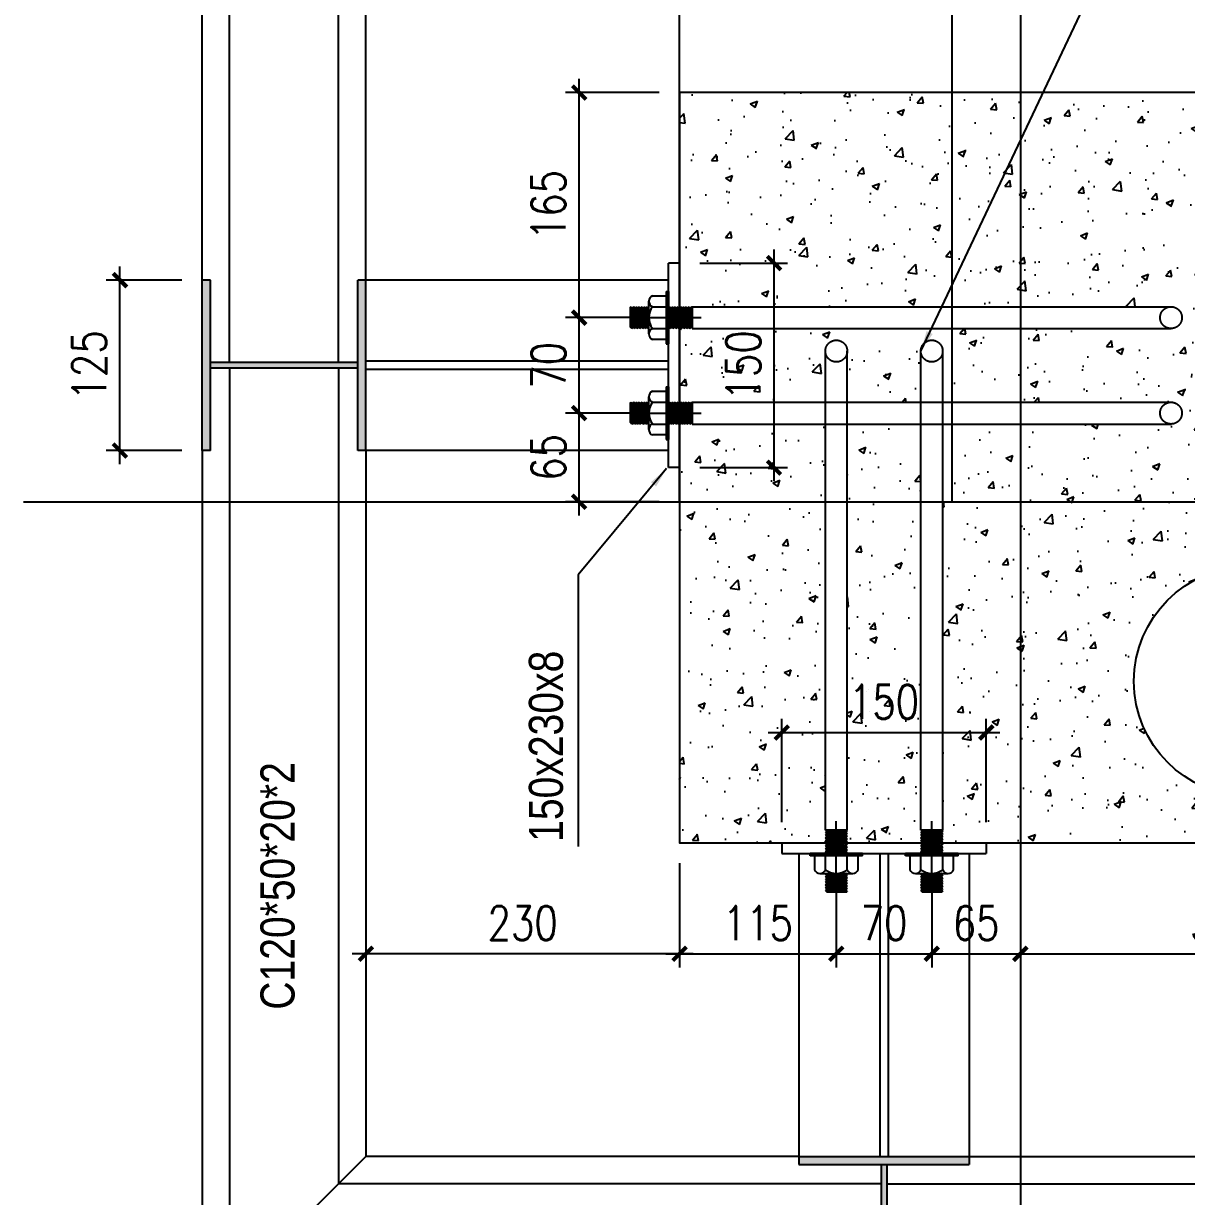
# Model space of a CAD drawing. Header units: inches. Extents: x 651127 to 1529722, y 768575 to 1021311.
# Drawn here: x 1219527 to 1228056, y 792855 to 801456 of the extents above; entities that cross this region are included whole.
import ezdxf

# ---------------------------------------------------------------- set-up
doc = ezdxf.new("R2010")
doc.units = ezdxf.units.IN
doc.header["$LTSCALE"] = 1000
doc.header["$MEASUREMENT"] = 0
doc.linetypes.add('CENTER2', pattern=[1.125, 0.75, -0.125, 0.125, -0.125])
doc.linetypes.add('DASHED2', pattern=[0.375, 0.25, -0.125])
doc.layers.get('DEFPOINTS').update_dxf_attribs({"color": 8, "lineweight": 9})
for name, color, linetype in [('DWGshare.com_15', 1, 'Continuous'), ('DWGshare.com_16', 2, 'Continuous'), ('DWGshare.com_19', 136, 'Continuous'), ('DWGshare.com_25', 154, 'Continuous'), ('DWGshare.com_3', 7, 'Continuous'), ('DWGshare.com_32', 253, 'Continuous'), ('DWGshare.com_34', 1, 'Continuous'), ('DWGshare.com_36', 2, 'Continuous'), ('DWGshare.com_4', 8, 'CENTER2'), ('DWGshare.com_9', 8, 'Continuous')]:
    doc.layers.add(name, color=color, linetype=linetype)
doc.styles.add('DWGshare.com_14', font='romans.shx', dxfattribs={"width": 0.8})
doc.styles.add('DWGshare.com_4', font='romans.shx', dxfattribs={"width": 0.8})
doc.styles.add('DWGshare.com_5', font='VHELVCN.TTF')
doc.dimstyles.new('DWGshare.com_12', dxfattribs={"dimscale": 100, "dimtxt": 2, "dimasz": 1.5, "dimexe": 1.5, "dimexo": 1.5, "dimgap": 1, "dimtad": 1, "dimdec": 0, "dimlfac": 0.2, "dimzin": 0, "dimdsep": 46, "dimtxsty": 'DWGshare.com_14', "dimblk": 'DWGshare.com_1', "dimcen": 3, "dimdle": 1.5, "dimclrd": 256, "dimclre": 256, "dimclrt": 7, "dimadec": 0, "dimazin": 0, "dimtfac": 1, "dimtdec": 0, "dimtix": 1, "dimtmove": 2, "dimatfit": 3, "dimfxl": 1, "dimtolj": 1, "dimtzin": 0, "dimarcsym": 0})
doc.dimstyles.new('DWGshare.com_7', dxfattribs={"dimscale": 100, "dimtxt": 2.5, "dimasz": 1, "dimexe": 1, "dimexo": 1.5, "dimgap": 1, "dimtad": 1, "dimdec": 0, "dimlfac": 0.1, "dimzin": 0, "dimdsep": 46, "dimtxsty": 'DWGshare.com_4', "dimblk": 'DWGshare.com_1', "dimcen": 1.5, "dimdle": 1, "dimclrd": 256, "dimclre": 256, "dimclrt": 7, "dimadec": 0, "dimazin": 0, "dimtfac": 1, "dimtdec": 0, "dimtix": 1, "dimtmove": 2, "dimatfit": 3, "dimfxl": 1, "dimtolj": 1, "dimtzin": 0, "dimarcsym": 0})

# ---------------------------------------------------------------- blocks, each defined once
blk = doc.blocks.new('DWGshare.com_1')
at = {"color": 0, "linetype": 'ByBlock', "const_width": 0.3}
blk.add_lwpolyline([(-0.5, -0.5), (0.5, 0.5)], dxfattribs=at)
blk = doc.blocks.new('*D975')
at = {"layer": 'DEFPOINTS', "color": 0, "ltscale": 100, "transparency": 16777216}
for p in [(1224337.7, 795449), (1225487.7, 795352.4), (1225487.7, 794635)]:
    blk.add_point(p, dxfattribs=at)
at = {"layer": 'DWGshare.com_19', "lineweight": -2, "ltscale": 100, "transparency": 16777216}
for p, q in [((1224337.7, 795299), (1224337.7, 794535)), ((1225487.7, 795202.4), (1225487.7, 794535)), ((1224237.7, 794635), (1225587.7, 794635))]:
    blk.add_line(p, q, dxfattribs=at)
at = {"layer": 'DWGshare.com_19', "lineweight": -2, "ltscale": 100, "transparency": 16777216, "xscale": 100, "yscale": 100, "zscale": 100, "rotation": 180}
blk.add_blockref('DWGshare.com_1', (1224337.7, 794635), dxfattribs=at)
at = {"layer": 'DWGshare.com_19', "lineweight": -2, "ltscale": 100, "transparency": 16777216, "xscale": 100, "yscale": 100, "zscale": 100}
blk.add_blockref('DWGshare.com_1', (1225487.7, 794635), dxfattribs=at)
at = {"layer": 'DWGshare.com_19', "color": 7, "ltscale": 100, "transparency": 16777216, "insert": (1224912.7, 794860), "char_height": 250, "attachment_point": 5, "style": 'DWGshare.com_4'}
blk.add_mtext('\\A1;115', dxfattribs=at)
blk = doc.blocks.new('*D976')
at = {"layer": 'DEFPOINTS', "color": 0, "ltscale": 100, "transparency": 16777216}
for p in [(1225487.7, 795352.4), (1226187.7, 795352.4), (1226187.7, 794635)]:
    blk.add_point(p, dxfattribs=at)
at = {"layer": 'DWGshare.com_19', "lineweight": -2, "ltscale": 100, "transparency": 16777216}
for p, q in [((1225487.7, 795202.4), (1225487.7, 794535)), ((1226187.7, 795202.4), (1226187.7, 794535)), ((1225387.7, 794635), (1226287.7, 794635))]:
    blk.add_line(p, q, dxfattribs=at)
at = {"layer": 'DWGshare.com_19', "lineweight": -2, "ltscale": 100, "transparency": 16777216, "xscale": 100, "yscale": 100, "zscale": 100, "rotation": 180}
blk.add_blockref('DWGshare.com_1', (1225487.7, 794635), dxfattribs=at)
at = {"layer": 'DWGshare.com_19', "lineweight": -2, "ltscale": 100, "transparency": 16777216, "xscale": 100, "yscale": 100, "zscale": 100}
blk.add_blockref('DWGshare.com_1', (1226187.7, 794635), dxfattribs=at)
at = {"layer": 'DWGshare.com_19', "color": 7, "ltscale": 100, "transparency": 16777216, "insert": (1225837.7, 794860), "char_height": 250, "attachment_point": 5, "style": 'DWGshare.com_4'}
blk.add_mtext('\\A1;70', dxfattribs=at)
blk = doc.blocks.new('*D977')
at = {"layer": 'DEFPOINTS', "color": 0, "ltscale": 100, "transparency": 16777216}
for p in [(1226837.7, 795449), (1226187.7, 795352.4), (1226837.7, 794635)]:
    blk.add_point(p, dxfattribs=at)
at = {"layer": 'DWGshare.com_19', "lineweight": -2, "ltscale": 100, "transparency": 16777216}
for p, q in [((1226837.7, 795299), (1226837.7, 794535)), ((1226187.7, 795202.4), (1226187.7, 794535)), ((1226087.7, 794635), (1226937.7, 794635))]:
    blk.add_line(p, q, dxfattribs=at)
at = {"layer": 'DWGshare.com_19', "lineweight": -2, "ltscale": 100, "transparency": 16777216, "xscale": 100, "yscale": 100, "zscale": 100, "rotation": 180}
blk.add_blockref('DWGshare.com_1', (1226187.7, 794635), dxfattribs=at)
at = {"layer": 'DWGshare.com_19', "lineweight": -2, "ltscale": 100, "transparency": 16777216, "xscale": 100, "yscale": 100, "zscale": 100}
blk.add_blockref('DWGshare.com_1', (1226837.7, 794635), dxfattribs=at)
at = {"layer": 'DWGshare.com_19', "color": 7, "ltscale": 100, "transparency": 16777216, "insert": (1226512.7, 794860), "char_height": 250, "attachment_point": 5, "style": 'DWGshare.com_4'}
blk.add_mtext('\\A1;65', dxfattribs=at)
blk = doc.blocks.new('*D978')
at = {"layer": 'DEFPOINTS', "color": 0, "ltscale": 100, "transparency": 16777216}
for p in [(1226837.7, 795449), (1229837.7, 795449), (1229837.7, 794635)]:
    blk.add_point(p, dxfattribs=at)
at = {"layer": 'DWGshare.com_19', "lineweight": -2, "ltscale": 100, "transparency": 16777216}
for p, q in [((1226837.7, 795299), (1226837.7, 794535)), ((1229837.7, 795299), (1229837.7, 794535)), ((1226737.7, 794635), (1229937.7, 794635))]:
    blk.add_line(p, q, dxfattribs=at)
at = {"layer": 'DWGshare.com_19', "lineweight": -2, "ltscale": 100, "transparency": 16777216, "xscale": 100, "yscale": 100, "zscale": 100, "rotation": 180}
blk.add_blockref('DWGshare.com_1', (1226837.7, 794635), dxfattribs=at)
at = {"layer": 'DWGshare.com_19', "lineweight": -2, "ltscale": 100, "transparency": 16777216, "xscale": 100, "yscale": 100, "zscale": 100}
blk.add_blockref('DWGshare.com_1', (1229837.7, 794635), dxfattribs=at)
at = {"layer": 'DWGshare.com_19', "color": 7, "ltscale": 100, "transparency": 16777216, "insert": (1228337.7, 794860), "char_height": 250, "attachment_point": 5, "style": 'DWGshare.com_4'}
blk.add_mtext('\\A1;300', dxfattribs=at)
blk = doc.blocks.new('*D980')
at = {"layer": 'DEFPOINTS', "color": 0, "ltscale": 100, "transparency": 16777216}
for p in [(1222037.7, 795736.5), (1224337.7, 795449), (1222037.7, 794635)]:
    blk.add_point(p, dxfattribs=at)
at = {"layer": 'DWGshare.com_19', "lineweight": -2, "ltscale": 100, "transparency": 16777216}
for p, q in [((1222037.7, 795586.5), (1222037.7, 794535)), ((1224337.7, 795299), (1224337.7, 794535)), ((1224437.7, 794635), (1221937.7, 794635))]:
    blk.add_line(p, q, dxfattribs=at)
at = {"layer": 'DWGshare.com_19', "lineweight": -2, "ltscale": 100, "transparency": 16777216, "xscale": 100, "yscale": 100, "zscale": 100, "rotation": 180}
blk.add_blockref('DWGshare.com_1', (1222037.7, 794635), dxfattribs=at)
at = {"layer": 'DWGshare.com_19', "lineweight": -2, "ltscale": 100, "transparency": 16777216, "xscale": 100, "yscale": 100, "zscale": 100}
blk.add_blockref('DWGshare.com_1', (1224337.7, 794635), dxfattribs=at)
at = {"layer": 'DWGshare.com_19', "color": 7, "ltscale": 100, "transparency": 16777216, "insert": (1223187.7, 794860), "char_height": 250, "attachment_point": 5, "style": 'DWGshare.com_4'}
blk.add_mtext('\\A1;230', dxfattribs=at)
blk = doc.blocks.new('*D981')
at = {"layer": 'DEFPOINTS', "color": 0, "ltscale": 100, "transparency": 16777216}
for p in [(1223601.9, 798599), (1224241, 798599), (1224337.7, 797949)]:
    blk.add_point(p, dxfattribs=at)
at = {"layer": 'DWGshare.com_19', "lineweight": -2, "ltscale": 100, "transparency": 16777216}
for p, q in [((1223601.9, 797849), (1223601.9, 798699)), ((1224091, 798599), (1223501.9, 798599)), ((1224187.7, 797949), (1223501.9, 797949))]:
    blk.add_line(p, q, dxfattribs=at)
at = {"layer": 'DWGshare.com_19', "lineweight": -2, "ltscale": 100, "transparency": 16777216, "xscale": 100, "yscale": 100, "zscale": 100}
for p, rotation in [((1223601.9, 798599), 90), ((1223601.9, 797949), 270)]:
    blk.add_blockref('DWGshare.com_1', p, dxfattribs=dict(at, rotation=rotation))
at = {"layer": 'DWGshare.com_19', "color": 7, "ltscale": 100, "transparency": 16777216, "insert": (1223376.9, 798274), "char_height": 250, "attachment_point": 5, "rotation": 90, "style": 'DWGshare.com_4'}
blk.add_mtext('\\A1;65', dxfattribs=at)
blk = doc.blocks.new('*D982')
at = {"layer": 'DEFPOINTS', "color": 0, "ltscale": 100, "transparency": 16777216}
for p in [(1223601.9, 799299), (1224241, 799299), (1224241, 798599)]:
    blk.add_point(p, dxfattribs=at)
at = {"layer": 'DWGshare.com_19', "lineweight": -2, "ltscale": 100, "transparency": 16777216}
for p, q in [((1223601.9, 798499), (1223601.9, 799399)), ((1224091, 799299), (1223501.9, 799299)), ((1224091, 798599), (1223501.9, 798599))]:
    blk.add_line(p, q, dxfattribs=at)
at = {"layer": 'DWGshare.com_19', "lineweight": -2, "ltscale": 100, "transparency": 16777216, "xscale": 100, "yscale": 100, "zscale": 100}
for p, rotation in [((1223601.9, 799299), 90), ((1223601.9, 798599), 270)]:
    blk.add_blockref('DWGshare.com_1', p, dxfattribs=dict(at, rotation=rotation))
at = {"layer": 'DWGshare.com_19', "color": 7, "ltscale": 100, "transparency": 16777216, "insert": (1223376.9, 798949), "char_height": 250, "attachment_point": 5, "rotation": 90, "style": 'DWGshare.com_4'}
blk.add_mtext('\\A1;70', dxfattribs=at)
blk = doc.blocks.new('*D983')
at = {"layer": 'DEFPOINTS', "color": 0, "ltscale": 100, "transparency": 16777216}
for p in [(1223601.9, 800949), (1224337.7, 800949), (1224241, 799299)]:
    blk.add_point(p, dxfattribs=at)
at = {"layer": 'DWGshare.com_19', "lineweight": -2, "ltscale": 100, "transparency": 16777216}
for p, q in [((1223601.9, 799199), (1223601.9, 801049)), ((1224187.7, 800949), (1223501.9, 800949)), ((1224091, 799299), (1223501.9, 799299))]:
    blk.add_line(p, q, dxfattribs=at)
at = {"layer": 'DWGshare.com_19', "lineweight": -2, "ltscale": 100, "transparency": 16777216, "xscale": 100, "yscale": 100, "zscale": 100}
for p, rotation in [((1223601.9, 800949), 90), ((1223601.9, 799299), 270)]:
    blk.add_blockref('DWGshare.com_1', p, dxfattribs=dict(at, rotation=rotation))
at = {"layer": 'DWGshare.com_19', "color": 7, "ltscale": 100, "transparency": 16777216, "insert": (1223376.9, 800124), "char_height": 250, "attachment_point": 5, "rotation": 90, "style": 'DWGshare.com_4'}
blk.add_mtext('\\A1;165', dxfattribs=at)
blk = doc.blocks.new('*D984')
at = {"layer": 'DEFPOINTS', "color": 0, "ltscale": 100, "transparency": 16777216}
for p in [(1220234.3, 799574), (1220837.7, 799574), (1220837.7, 798324)]:
    blk.add_point(p, dxfattribs=at)
at = {"layer": 'DWGshare.com_19', "lineweight": -2, "ltscale": 100, "transparency": 16777216}
for p, q in [((1220234.3, 798224), (1220234.3, 799674)), ((1220687.7, 799574), (1220134.3, 799574)), ((1220687.7, 798324), (1220134.3, 798324))]:
    blk.add_line(p, q, dxfattribs=at)
at = {"layer": 'DWGshare.com_19', "lineweight": -2, "ltscale": 100, "transparency": 16777216, "xscale": 100, "yscale": 100, "zscale": 100}
for p, rotation in [((1220234.3, 799574), 90), ((1220234.3, 798324), 270)]:
    blk.add_blockref('DWGshare.com_1', p, dxfattribs=dict(at, rotation=rotation))
at = {"layer": 'DWGshare.com_19', "color": 7, "ltscale": 100, "transparency": 16777216, "insert": (1220009.3, 798949), "char_height": 250, "attachment_point": 5, "rotation": 90, "style": 'DWGshare.com_4'}
blk.add_mtext('\\A1;125', dxfattribs=at)
blk = doc.blocks.new('*D986')
at = {"layer": 'DEFPOINTS', "color": 0, "ltscale": 100, "transparency": 16777216}
for p in [(1224337.7, 799699), (1225030.9, 799699), (1224337.7, 798199)]:
    blk.add_point(p, dxfattribs=at)
at = {"layer": 'DWGshare.com_19', "lineweight": -2, "ltscale": 100, "transparency": 16777216}
for p, q in [((1225030.9, 798099), (1225030.9, 799799)), ((1224487.7, 799699), (1225130.9, 799699)), ((1224487.7, 798199), (1225130.9, 798199))]:
    blk.add_line(p, q, dxfattribs=at)
at = {"layer": 'DWGshare.com_19', "lineweight": -2, "ltscale": 100, "transparency": 16777216, "xscale": 100, "yscale": 100, "zscale": 100}
for p, rotation in [((1225030.9, 799699), 90), ((1225030.9, 798199), 270)]:
    blk.add_blockref('DWGshare.com_1', p, dxfattribs=dict(at, rotation=rotation))
at = {"layer": 'DWGshare.com_19', "color": 7, "ltscale": 100, "transparency": 16777216, "insert": (1224805.9, 798949), "char_height": 250, "attachment_point": 5, "rotation": 90, "style": 'DWGshare.com_4'}
blk.add_mtext('\\A1;150', dxfattribs=at)
blk = doc.blocks.new('*D987')
at = {"layer": 'DEFPOINTS', "color": 0, "ltscale": 100, "transparency": 16777216}
for p in [(1226587.7, 796257), (1225087.7, 795449), (1226587.7, 795449)]:
    blk.add_point(p, dxfattribs=at)
at = {"layer": 'DWGshare.com_19', "lineweight": -2, "ltscale": 100, "transparency": 16777216}
for p, q in [((1225087.7, 795599), (1225087.7, 796357)), ((1226587.7, 795599), (1226587.7, 796357)), ((1224987.7, 796257), (1226687.7, 796257))]:
    blk.add_line(p, q, dxfattribs=at)
at = {"layer": 'DWGshare.com_19', "lineweight": -2, "ltscale": 100, "transparency": 16777216, "xscale": 100, "yscale": 100, "zscale": 100, "rotation": 180}
blk.add_blockref('DWGshare.com_1', (1225087.7, 796257), dxfattribs=at)
at = {"layer": 'DWGshare.com_19', "lineweight": -2, "ltscale": 100, "transparency": 16777216, "xscale": 100, "yscale": 100, "zscale": 100}
blk.add_blockref('DWGshare.com_1', (1226587.7, 796257), dxfattribs=at)
at = {"layer": 'DWGshare.com_19', "color": 7, "ltscale": 100, "transparency": 16777216, "insert": (1225837.7, 796482), "char_height": 250, "attachment_point": 5, "style": 'DWGshare.com_4'}
blk.add_mtext('\\A1;150', dxfattribs=at)

msp = doc.modelspace()

# ---------------------------------------------------------------- hatches: boundary and pattern name
at = {"layer": 'DWGshare.com_25'}
h = msp.add_hatch(dxfattribs=at)
h.set_pattern_fill('AR-CONC', color=256, scale=75, style=0)
h.set_pattern_definition([(50, (908235.76, 1112307.2), (537.94514, -47.0641), [56.25, -618.75]), (355, (908235.76, 1112307.2), (-104.0635, 564.1441), [45, -495]), (100.4514, (908280.6, 1112303.26), (433.88204, 517.07966), [47.80514, -525.8566]), (46.1842, (908235.76, 1112457.2), (800.4308, -124.1393), [84.375, -928.125]), (96.6356, (908302.5, 1112446.8), (700.997, 730.5884), [71.7077, -788.7847]), (351.1842, (908235.8, 1112457.2), (700.9965, 730.589), [67.5, -742.5]), (21, (908310.76, 1112419.7), (447.6803, -301.96417), [56.25, -618.75]), (326, (908310.76, 1112419.7), (182.4865, 543.8625), [45, -495]), (71.4514, (908348.07, 1112394.5), (630.167, 241.8979), [47.80514, -525.8566]), (37.5, (908235.76, 1112307.18), (9.11989, 249.67039), [0, -489, 0, -502.5, 0, -496.875]), (7.5, (908235.76, 1112307.18), (197.30215, 295.80878), [0, -286.5, 0, -477.75, 0, -189.375]), (327.5, (908068.51, 1112307.18), (400.36683, -16.91615), [0, -187.5, 0, -585, 0, -776.25]), (317.5, (907993.5, 1112307.2), (437.38963, 75.07874), [0, -243.75, 0, -388.5, 0, -551.25])])
h.paths.add_polyline_path([(1229837.7, 800949), (1226837.7, 800949), (1226837.7, 799379), (1227942.4, 799379, -0.414214), (1228022.4, 799299, -0.414214), (1227942.4, 799219), (1226837.7, 799219), (1226837.7, 798679), (1227942.4, 798679, -0.414214), (1228022.4, 798599, -0.414214), (1227942.4, 798519), (1226837.7, 798519), (1226837.7, 797949), (1229837.7, 797949)])
h.paths.add_polyline_path([(1226337.7, 800949), (1224337.7, 800949), (1224337.7, 799387.4), (1224356.1, 799369), (1224376.1, 799389), (1224396.1, 799369), (1224416.1, 799389), (1224426.1, 799379), (1226337.7, 799379)])
h.paths.add_polyline_path([(1226837.7, 800949), (1226337.7, 800949), (1226337.7, 799379), (1226837.7, 799379)])
h.paths.add_polyline_path([(1226107.7, 799053.8, -1), (1226267.7, 799053.8), (1226267.7, 798679), (1226337.7, 798679), (1226337.7, 799219), (1224418.5, 799219), (1224423.8, 799222), (1224422.5, 799229), (1224402.5, 799209), (1224382.5, 799229), (1224362.5, 799209), (1224342.5, 799229), (1224337.7, 799224.2), (1224337.7, 798687.4), (1224356.1, 798669), (1224376.1, 798689), (1224396.1, 798669), (1224416.1, 798689), (1224426.1, 798679), (1225407.7, 798679), (1225407.7, 799053.8, -1), (1225567.7, 799053.8), (1225567.7, 798679), (1226107.7, 798679)])
h.paths.add_polyline_path([(1226837.7, 799219), (1226337.7, 799219), (1226337.7, 798679), (1226837.7, 798679)])
h.paths.add_polyline_path([(1226107.7, 798519), (1225567.7, 798519), (1225567.7, 797949), (1226107.7, 797949)])
h.paths.add_polyline_path([(1226837.7, 798519), (1226337.7, 798519), (1226337.7, 797949), (1226837.7, 797949)])
h.paths.add_polyline_path([(1225407.7, 798519), (1224418.5, 798519), (1224423.8, 798522), (1224422.5, 798529), (1224402.5, 798509), (1224382.5, 798529), (1224362.5, 798509), (1224342.5, 798529), (1224337.7, 798524.2), (1224337.7, 798199), (1224337.7, 797949), (1225407.7, 797949)])
h.paths.add_polyline_path([(1225407.7, 797949), (1224337.7, 797949), (1224337.7, 795449), (1225412.9, 795449), (1225417.7, 795453.8), (1225397.7, 795473.8), (1225417.7, 795493.8), (1225397.7, 795513.8), (1225417.7, 795533.8), (1225410, 795541.5), (1225407.7, 795541.5)])
h.paths.add_polyline_path([(1226107.7, 797949), (1225567.7, 797949), (1225567.7, 795525.5), (1225557.7, 795527.4), (1225577.7, 795507.4), (1225557.7, 795487.4), (1225567.7, 795477.4), (1225547.7, 795457.4), (1225556.1, 795449), (1226112.9, 795449), (1226117.7, 795453.8), (1226097.7, 795473.8), (1226117.7, 795493.8), (1226097.7, 795513.8), (1226117.7, 795533.8), (1226110, 795541.5), (1226107.7, 795541.5)])
h.paths.add_polyline_path([(1226837.7, 797949), (1226267.7, 797949), (1226267.7, 795525.5), (1226257.7, 795527.4), (1226277.7, 795507.4), (1226257.7, 795487.4), (1226267.7, 795477.4), (1226247.7, 795457.4), (1226256.1, 795449), (1226837.7, 795449)])
h.paths.add_polyline_path([(1229837.7, 797949), (1226837.7, 797949), (1226837.7, 795449), (1229837.7, 795449)])
h.paths.add_polyline_path([(1229350.7, 796632.6, -1), (1227670.7, 796632.6, -1)], flags=16)
h.paths.add_polyline_path([(1224613.1, 798654.2), (1224613.1, 799243.9), (1224993.4, 799243.9), (1224993.4, 798654.2)], flags=9)
h.paths.add_polyline_path([(1225542.9, 796674.8), (1226132.5, 796674.8), (1226132.5, 796294.5), (1225542.9, 796294.5)], flags=9)
at = {"layer": 'DWGshare.com_32', "ltscale": 100}
h = msp.add_hatch(color=256, dxfattribs=at)
h.paths.add_polyline_path([(1220897.7, 799574), (1220837.7, 799574), (1220837.7, 798324), (1220897.7, 798324)])
h.paths.add_polyline_path([(1221977.7, 798929), (1221977.7, 798969), (1220897.7, 798969), (1220897.7, 798929)])
h.paths.add_polyline_path([(1222037.7, 799574), (1221977.7, 799574), (1221977.7, 798324), (1222037.7, 798324)])
h = msp.add_hatch(color=256, dxfattribs=at)
h.paths.add_polyline_path([(1225212.7, 792009), (1225212.7, 791949), (1226462.7, 791949), (1226462.7, 792009)])
h.paths.add_polyline_path([(1225817.7, 793089), (1225817.7, 792009), (1225857.7, 792009), (1225857.7, 793089)])
h.paths.add_polyline_path([(1225212.7, 793149), (1225212.7, 793089), (1226462.7, 793089), (1226462.7, 793149)])

# ---------------------------------------------------------------- linework, layer by layer
at = {"layer": 'DWGshare.com_15', "ltscale": 100}
msp.add_circle((1228510.7, 796632.6), 840, dxfattribs=at)
at = {"layer": 'DWGshare.com_3', "ltscale": 100}
for p, q in [((1224337.7, 797949), (1224337.7, 804926.1)), ((1226337.7, 797949), (1226337.7, 804926.1)), ((1224337.7, 797949), (1226337.7, 797949))]:
    msp.add_line(p, q, dxfattribs=at)
msp.add_lwpolyline([(1224337.7, 800949), (1224337.7, 795449), (1229837.7, 795449), (1229837.7, 800949), (1226337.7, 800949)], dxfattribs=at)
at = {"layer": 'DWGshare.com_32', "ltscale": 100}
for p, q in [((1220837.7, 799574), (1220837.7, 804926.1)), ((1221037.7, 798969), (1221037.7, 804926.1)), ((1221837.7, 798969), (1221837.7, 804926.1)), ((1222037.7, 799574), (1222037.7, 804926.1)), ((1224257.7, 798199), (1224257.7, 799699)), ((1224337.7, 799699), (1224257.7, 799699)), ((1224337.7, 798199), (1224337.7, 799699)), ((1220897.7, 799574), (1220837.7, 799574)), ((1220897.7, 798324), (1220897.7, 799574)), ((1224257.7, 799574), (1222037.7, 799574)), ((1221977.7, 798969), (1220897.7, 798969)), ((1221977.7, 798929), (1220897.7, 798929)), ((1221037.7, 798929), (1221037.7, 792149)), ((1221837.7, 798929), (1221837.7, 792949)), ((1224257.7, 798979), (1222037.7, 798979)), ((1224257.7, 798919), (1222037.7, 798919)), ((1220837.7, 798324), (1220837.7, 791949)), ((1224257.7, 798324), (1222037.7, 798324)), ((1222037.7, 798324), (1222037.7, 793149)), ((1224337.7, 798199), (1224257.7, 798199)), ((1225087.7, 795449), (1225087.7, 795369)), ((1225087.7, 795449), (1226587.7, 795449)), ((1226587.7, 795449), (1226587.7, 795369)), ((1225087.7, 795369), (1226587.7, 795369)), ((1225212.7, 795369), (1225212.7, 793149)), ((1225807.7, 795369), (1225807.7, 793149)), ((1225867.7, 795369), (1225867.7, 793149)), ((1226462.7, 795369), (1226462.7, 793149)), ((1220837.7, 791949), (1222037.7, 793149)), ((1225212.7, 793149), (1222037.7, 793149)), ((1226462.7, 793149), (1230994.2, 793149)), ((1225817.7, 792949), (1221837.7, 792949)), ((1225857.7, 792949), (1230994.2, 792949))]:
    msp.add_line(p, q, dxfattribs=at)
at = {"layer": 'DWGshare.com_34', "ltscale": 100}
for p, q in [((1220837.7, 798324), (1220837.7, 799574)), ((1221977.7, 798324), (1221977.7, 799574)), ((1222037.7, 799574), (1221977.7, 799574)), ((1222037.7, 798324), (1222037.7, 799574)), ((1220897.7, 798324), (1220837.7, 798324)), ((1222037.7, 798324), (1221977.7, 798324)), ((1225212.7, 793149), (1226462.7, 793149)), ((1225212.7, 793149), (1225212.7, 793089)), ((1225212.7, 793089), (1226462.7, 793089)), ((1225817.7, 793089), (1225817.7, 792009)), ((1225857.7, 793089), (1225857.7, 792009)), ((1226462.7, 793149), (1226462.7, 793089))]:
    msp.add_line(p, q, dxfattribs=at)
at = {"layer": 'DWGshare.com_36'}
for p, q in [((1224139.7, 799459), (1224241, 799459)), ((1224241, 799491.6), (1224257.7, 799491.6)), ((1224241, 799491.6), (1224241, 799106.5)), ((1224257.7, 799491.6), (1224257.7, 799106.5)), ((1223981.5, 799379), (1223977.9, 799375.4)), ((1223977.9, 799229), (1223977.9, 799375.4)), ((1223981.5, 799379), (1223991.5, 799369)), ((1224001.5, 799379), (1223991.5, 799369)), ((1224017.9, 799229), (1223991.5, 799369)), ((1224001.5, 799379), (1224011.5, 799369)), ((1224021.5, 799379), (1224011.5, 799369)), ((1224037.9, 799229), (1224011.5, 799369)), ((1224021.5, 799379), (1224031.5, 799369)), ((1224041.5, 799379), (1224031.5, 799369)), ((1224057.9, 799229), (1224031.5, 799369)), ((1224041.5, 799379), (1224051.5, 799369)), ((1224061.5, 799379), (1224051.5, 799369)), ((1224077.9, 799229), (1224051.5, 799369)), ((1224061.5, 799379), (1224071.5, 799369)), ((1224081.5, 799379), (1224071.5, 799369)), ((1224097.9, 799229), (1224071.5, 799369)), ((1224097.9, 799229), (1224071.5, 799369)), ((1224081.5, 799379), (1224091.5, 799369)), ((1224101.5, 799379), (1224091.5, 799369)), ((1224113, 799255.1), (1224091.5, 799369)), ((1224113, 799255.1), (1224091.5, 799369)), ((1224101.5, 799379), (1224111.5, 799369)), ((1224113, 799370.5), (1224111.5, 799369)), ((1224113, 799361.2), (1224111.5, 799369)), ((1224113, 799179), (1224113, 799419)), ((1224139.7, 799379), (1224241, 799379)), ((1224266.1, 799379), (1224257.7, 799370.6)), ((1224282.5, 799229), (1224257.7, 799360.5)), ((1224266.1, 799379), (1224276.1, 799369)), ((1224286.1, 799379), (1224276.1, 799369)), ((1224302.5, 799229), (1224276.1, 799369)), ((1224286.1, 799379), (1224296.1, 799369)), ((1224306.1, 799379), (1224296.1, 799369)), ((1224322.5, 799229), (1224296.1, 799369)), ((1224306.1, 799379), (1224316.1, 799369)), ((1224326.1, 799379), (1224316.1, 799369)), ((1224342.5, 799229), (1224316.1, 799369)), ((1224326.1, 799379), (1224336.1, 799369)), ((1224346.1, 799379), (1224336.1, 799369)), ((1224362.5, 799229), (1224336.1, 799369)), ((1224346.1, 799379), (1224356.1, 799369)), ((1224366.1, 799379), (1224356.1, 799369)), ((1224382.5, 799229), (1224356.1, 799369)), ((1224366.1, 799379), (1224376.1, 799369)), ((1224386.1, 799379), (1224376.1, 799369)), ((1224402.5, 799229), (1224376.1, 799369)), ((1224386.1, 799379), (1224396.1, 799369)), ((1224406.1, 799379), (1224396.1, 799369)), ((1224422.5, 799229), (1224396.1, 799369)), ((1224406.1, 799379), (1224416.1, 799369)), ((1224426.1, 799379), (1224416.1, 799369)), ((1224430.1, 799294.5), (1224416.1, 799369)), ((1224426.1, 799379), (1224430.1, 799375)), ((1224430.1, 799379), (1224430.1, 799219)), ((1223997.9, 799229), (1223977.9, 799335.1)), ((1223987.9, 799219), (1223977.9, 799229)), ((1223987.9, 799219), (1223997.9, 799229)), ((1224007.9, 799219), (1223997.9, 799229)), ((1224007.9, 799219), (1224017.9, 799229)), ((1224027.9, 799219), (1224017.9, 799229)), ((1224027.9, 799219), (1224037.9, 799229)), ((1224047.9, 799219), (1224037.9, 799229)), ((1224047.9, 799219), (1224057.9, 799229)), ((1224067.9, 799219), (1224057.9, 799229)), ((1224067.9, 799219), (1224077.9, 799229)), ((1224087.9, 799219), (1224077.9, 799229)), ((1224087.9, 799219), (1224097.9, 799229)), ((1224107.9, 799219), (1224097.9, 799229)), ((1224107.9, 799219), (1224113, 799224.1)), ((1224139.7, 799219), (1224241, 799219)), ((1224262.5, 799229), (1224257.7, 799254.4)), ((1224257.7, 799224.2), (1224262.5, 799229)), ((1224272.5, 799219), (1224262.5, 799229)), ((1224272.5, 799219), (1224282.5, 799229)), ((1224292.5, 799219), (1224282.5, 799229)), ((1224292.5, 799219), (1224302.5, 799229)), ((1224312.5, 799219), (1224302.5, 799229)), ((1224312.5, 799219), (1224322.5, 799229)), ((1224332.5, 799219), (1224322.5, 799229)), ((1224332.5, 799219), (1224342.5, 799229)), ((1224352.5, 799219), (1224342.5, 799229)), ((1224352.5, 799219), (1224362.5, 799229)), ((1224372.5, 799219), (1224362.5, 799229)), ((1224372.5, 799219), (1224382.5, 799229)), ((1224392.5, 799219), (1224382.5, 799229)), ((1224392.5, 799219), (1224402.5, 799229)), ((1224412.5, 799219), (1224402.5, 799229)), ((1224412.5, 799219), (1224422.5, 799229)), ((1224427.5, 799224), (1224422.5, 799229)), ((1224427.5, 799224), (1224430.1, 799225.5)), ((1224241, 799139), (1224139.7, 799139)), ((1224241, 799106.5), (1224257.7, 799106.5)), ((1224139.7, 798759), (1224241, 798759)), ((1224241, 798791.6), (1224241, 798406.5)), ((1224241, 798791.6), (1224257.7, 798791.6)), ((1224257.7, 798791.6), (1224257.7, 798406.5)), ((1223981.5, 798679), (1223977.9, 798675.4)), ((1223977.9, 798529), (1223977.9, 798675.4)), ((1223981.5, 798679), (1223991.5, 798669)), ((1224001.5, 798679), (1223991.5, 798669)), ((1224017.9, 798529), (1223991.5, 798669)), ((1224001.5, 798679), (1224011.5, 798669)), ((1224021.5, 798679), (1224011.5, 798669)), ((1224037.9, 798529), (1224011.5, 798669)), ((1224021.5, 798679), (1224031.5, 798669)), ((1224041.5, 798679), (1224031.5, 798669)), ((1224057.9, 798529), (1224031.5, 798669)), ((1224041.5, 798679), (1224051.5, 798669)), ((1224061.5, 798679), (1224051.5, 798669)), ((1224077.9, 798529), (1224051.5, 798669)), ((1224061.5, 798679), (1224071.5, 798669)), ((1224081.5, 798679), (1224071.5, 798669)), ((1224097.9, 798529), (1224071.5, 798669)), ((1224097.9, 798529), (1224071.5, 798669)), ((1224081.5, 798679), (1224091.5, 798669)), ((1224101.5, 798679), (1224091.5, 798669)), ((1224113, 798555.1), (1224091.5, 798669)), ((1224113, 798555.1), (1224091.5, 798669)), ((1224101.5, 798679), (1224111.5, 798669)), ((1224113, 798670.5), (1224111.5, 798669)), ((1224113, 798661.2), (1224111.5, 798669)), ((1224113, 798479), (1224113, 798719)), ((1224139.7, 798679), (1224241, 798679)), ((1224266.1, 798679), (1224257.7, 798670.6)), ((1224282.5, 798529), (1224257.7, 798660.5)), ((1224266.1, 798679), (1224276.1, 798669)), ((1224286.1, 798679), (1224276.1, 798669)), ((1224302.5, 798529), (1224276.1, 798669)), ((1224286.1, 798679), (1224296.1, 798669)), ((1224306.1, 798679), (1224296.1, 798669)), ((1224322.5, 798529), (1224296.1, 798669)), ((1224306.1, 798679), (1224316.1, 798669)), ((1224326.1, 798679), (1224316.1, 798669)), ((1224342.5, 798529), (1224316.1, 798669)), ((1224326.1, 798679), (1224336.1, 798669)), ((1224346.1, 798679), (1224336.1, 798669)), ((1224362.5, 798529), (1224336.1, 798669)), ((1224346.1, 798679), (1224356.1, 798669)), ((1224366.1, 798679), (1224356.1, 798669)), ((1224382.5, 798529), (1224356.1, 798669)), ((1224366.1, 798679), (1224376.1, 798669)), ((1224386.1, 798679), (1224376.1, 798669)), ((1224402.5, 798529), (1224376.1, 798669)), ((1224386.1, 798679), (1224396.1, 798669)), ((1224406.1, 798679), (1224396.1, 798669)), ((1224422.5, 798529), (1224396.1, 798669)), ((1224406.1, 798679), (1224416.1, 798669)), ((1224426.1, 798679), (1224416.1, 798669)), ((1224430.1, 798594.5), (1224416.1, 798669)), ((1224426.1, 798679), (1224430.1, 798675)), ((1224430.1, 798679), (1224430.1, 798519)), ((1223997.9, 798529), (1223977.9, 798635.1)), ((1223987.9, 798519), (1223977.9, 798529)), ((1223987.9, 798519), (1223997.9, 798529)), ((1224007.9, 798519), (1223997.9, 798529)), ((1224007.9, 798519), (1224017.9, 798529)), ((1224027.9, 798519), (1224017.9, 798529)), ((1224027.9, 798519), (1224037.9, 798529)), ((1224047.9, 798519), (1224037.9, 798529)), ((1224047.9, 798519), (1224057.9, 798529)), ((1224067.9, 798519), (1224057.9, 798529)), ((1224067.9, 798519), (1224077.9, 798529)), ((1224087.9, 798519), (1224077.9, 798529)), ((1224087.9, 798519), (1224097.9, 798529)), ((1224107.9, 798519), (1224097.9, 798529)), ((1224107.9, 798519), (1224113, 798524.1)), ((1224139.7, 798519), (1224241, 798519)), ((1224262.5, 798529), (1224257.7, 798554.4)), ((1224257.7, 798524.2), (1224262.5, 798529)), ((1224272.5, 798519), (1224262.5, 798529)), ((1224272.5, 798519), (1224282.5, 798529)), ((1224292.5, 798519), (1224282.5, 798529)), ((1224292.5, 798519), (1224302.5, 798529)), ((1224312.5, 798519), (1224302.5, 798529)), ((1224312.5, 798519), (1224322.5, 798529)), ((1224332.5, 798519), (1224322.5, 798529)), ((1224332.5, 798519), (1224342.5, 798529)), ((1224352.5, 798519), (1224342.5, 798529)), ((1224352.5, 798519), (1224362.5, 798529)), ((1224372.5, 798519), (1224362.5, 798529)), ((1224372.5, 798519), (1224382.5, 798529)), ((1224392.5, 798519), (1224382.5, 798529)), ((1224392.5, 798519), (1224402.5, 798529)), ((1224412.5, 798519), (1224402.5, 798529)), ((1224412.5, 798519), (1224422.5, 798529)), ((1224427.5, 798524), (1224422.5, 798529)), ((1224427.5, 798524), (1224430.1, 798525.5)), ((1224241, 798439), (1224139.7, 798439)), ((1224241, 798406.5), (1224257.7, 798406.5)), ((1225567.7, 795541.5), (1225407.7, 795541.5)), ((1225407.7, 795523.8), (1225417.7, 795533.8)), ((1225407.7, 795523.8), (1225417.7, 795513.8)), ((1225407.7, 795503.8), (1225417.7, 795513.8)), ((1225407.7, 795503.8), (1225417.7, 795493.8)), ((1225407.7, 795483.8), (1225417.7, 795493.8)), ((1225407.7, 795483.8), (1225417.7, 795473.8)), ((1225412.7, 795538.8), (1225414.2, 795541.5)), ((1225412.7, 795538.8), (1225417.7, 795533.8)), ((1225417.7, 795533.8), (1225557.7, 795507.4)), ((1225417.7, 795513.8), (1225557.7, 795487.4)), ((1225417.7, 795493.8), (1225557.7, 795467.4)), ((1225483.1, 795541.5), (1225557.7, 795527.4)), ((1225567.7, 795537.4), (1225557.7, 795527.4)), ((1225567.7, 795517.4), (1225557.7, 795527.4)), ((1225567.7, 795517.4), (1225557.7, 795507.4)), ((1225567.7, 795497.4), (1225557.7, 795507.4)), ((1225567.7, 795497.4), (1225557.7, 795487.4)), ((1225567.7, 795477.4), (1225557.7, 795487.4)), ((1225567.7, 795477.4), (1225557.7, 795467.4)), ((1225567.7, 795537.4), (1225563.6, 795541.5)), ((1226267.7, 795541.5), (1226107.7, 795541.5)), ((1226107.7, 795523.8), (1226117.7, 795533.8)), ((1226107.7, 795523.8), (1226117.7, 795513.8)), ((1226107.7, 795503.8), (1226117.7, 795513.8)), ((1226107.7, 795503.8), (1226117.7, 795493.8)), ((1226107.7, 795483.8), (1226117.7, 795493.8)), ((1226107.7, 795483.8), (1226117.7, 795473.8)), ((1226112.7, 795538.8), (1226114.2, 795541.5)), ((1226112.7, 795538.8), (1226117.7, 795533.8)), ((1226117.7, 795533.8), (1226257.7, 795507.4)), ((1226117.7, 795513.8), (1226257.7, 795487.4)), ((1226117.7, 795493.8), (1226257.7, 795467.4)), ((1226183.1, 795541.5), (1226257.7, 795527.4)), ((1226267.7, 795537.4), (1226257.7, 795527.4)), ((1226267.7, 795517.4), (1226257.7, 795527.4)), ((1226267.7, 795517.4), (1226257.7, 795507.4)), ((1226267.7, 795497.4), (1226257.7, 795507.4)), ((1226267.7, 795497.4), (1226257.7, 795487.4)), ((1226267.7, 795477.4), (1226257.7, 795487.4)), ((1226267.7, 795477.4), (1226257.7, 795467.4)), ((1226267.7, 795537.4), (1226263.6, 795541.5)), ((1225407.7, 795463.8), (1225417.7, 795473.8)), ((1225407.7, 795463.8), (1225417.7, 795453.8)), ((1225407.7, 795443.8), (1225417.7, 795453.8)), ((1225407.7, 795443.8), (1225417.7, 795433.8)), ((1225407.7, 795423.8), (1225417.7, 795433.8)), ((1225407.7, 795423.8), (1225417.7, 795413.8)), ((1225407.7, 795403.8), (1225417.7, 795413.8)), ((1225407.7, 795403.8), (1225417.7, 795393.8)), ((1225407.7, 795383.8), (1225417.7, 795393.8)), ((1225417.7, 795473.8), (1225557.7, 795447.4)), ((1225417.7, 795453.8), (1225557.7, 795427.4)), ((1225417.7, 795433.8), (1225557.7, 795407.4)), ((1225417.7, 795413.8), (1225557.7, 795387.4)), ((1225417.7, 795393.8), (1225549.2, 795369)), ((1225567.7, 795457.4), (1225557.7, 795467.4)), ((1225567.7, 795457.4), (1225557.7, 795447.4)), ((1225567.7, 795437.4), (1225557.7, 795447.4)), ((1225567.7, 795437.4), (1225557.7, 795427.4)), ((1225567.7, 795417.4), (1225557.7, 795427.4)), ((1225567.7, 795417.4), (1225557.7, 795407.4)), ((1225567.7, 795397.4), (1225557.7, 795407.4)), ((1225567.7, 795397.4), (1225557.7, 795387.4)), ((1226107.7, 795463.8), (1226117.7, 795473.8)), ((1226107.7, 795463.8), (1226117.7, 795453.8)), ((1226107.7, 795443.8), (1226117.7, 795453.8)), ((1226107.7, 795443.8), (1226117.7, 795433.8)), ((1226107.7, 795423.8), (1226117.7, 795433.8)), ((1226107.7, 795423.8), (1226117.7, 795413.8)), ((1226107.7, 795403.8), (1226117.7, 795413.8)), ((1226107.7, 795403.8), (1226117.7, 795393.8)), ((1226107.7, 795383.8), (1226117.7, 795393.8)), ((1226117.7, 795473.8), (1226257.7, 795447.4)), ((1226117.7, 795453.8), (1226257.7, 795427.4)), ((1226117.7, 795433.8), (1226257.7, 795407.4)), ((1226117.7, 795413.8), (1226257.7, 795387.4)), ((1226117.7, 795393.8), (1226249.2, 795369)), ((1226267.7, 795457.4), (1226257.7, 795467.4)), ((1226267.7, 795457.4), (1226257.7, 795447.4)), ((1226267.7, 795437.4), (1226257.7, 795447.4)), ((1226267.7, 795437.4), (1226257.7, 795427.4)), ((1226267.7, 795417.4), (1226257.7, 795427.4)), ((1226267.7, 795417.4), (1226257.7, 795407.4)), ((1226267.7, 795397.4), (1226257.7, 795407.4)), ((1226267.7, 795397.4), (1226257.7, 795387.4)), ((1225680.2, 795369), (1225295.1, 795369)), ((1225295.1, 795352.4), (1225295.1, 795369)), ((1225680.2, 795352.4), (1225295.1, 795352.4)), ((1225327.7, 795352.4), (1225327.7, 795251.1)), ((1225407.7, 795383.8), (1225417.7, 795373.8)), ((1225407.7, 795251.1), (1225407.7, 795352.4)), ((1225412.9, 795369), (1225417.7, 795373.8)), ((1225417.7, 795373.8), (1225443.1, 795369)), ((1225567.7, 795377.4), (1225557.7, 795387.4)), ((1225567.7, 795377.4), (1225559.3, 795369)), ((1225567.7, 795251.1), (1225567.7, 795352.4)), ((1225647.7, 795251.1), (1225647.7, 795352.4)), ((1225680.2, 795352.4), (1225680.2, 795369)), ((1225995.1, 795352.4), (1225995.1, 795369)), ((1226380.2, 795369), (1225995.1, 795369)), ((1226380.2, 795352.4), (1225995.1, 795352.4)), ((1226027.7, 795352.4), (1226027.7, 795251.1)), ((1226107.7, 795383.8), (1226117.7, 795373.8)), ((1226107.7, 795251.1), (1226107.7, 795352.4)), ((1226112.9, 795369), (1226117.7, 795373.8)), ((1226117.7, 795373.8), (1226143.1, 795369)), ((1226267.7, 795377.4), (1226257.7, 795387.4)), ((1226267.7, 795377.4), (1226259.3, 795369)), ((1226267.7, 795251.1), (1226267.7, 795352.4)), ((1226347.7, 795251.1), (1226347.7, 795352.4)), ((1226380.2, 795352.4), (1226380.2, 795369)), ((1225367.7, 795224.4), (1225607.7, 795224.4)), ((1225407.7, 795219.3), (1225412.8, 795224.4)), ((1225407.7, 795219.3), (1225417.7, 795209.3)), ((1225443.7, 795224.4), (1225557.7, 795202.9)), ((1225443.7, 795224.4), (1225557.7, 795202.9)), ((1225549.8, 795224.4), (1225557.7, 795222.9)), ((1225559.2, 795224.4), (1225557.7, 795222.9)), ((1225567.7, 795212.9), (1225557.7, 795222.9)), ((1226067.7, 795224.4), (1226307.7, 795224.4)), ((1226107.7, 795219.3), (1226112.8, 795224.4)), ((1226107.7, 795219.3), (1226117.7, 795209.3)), ((1226143.7, 795224.4), (1226257.7, 795202.9)), ((1226143.7, 795224.4), (1226257.7, 795202.9)), ((1226249.8, 795224.4), (1226257.7, 795222.9)), ((1226259.2, 795224.4), (1226257.7, 795222.9)), ((1226267.7, 795212.9), (1226257.7, 795222.9)), ((1225407.7, 795199.3), (1225417.7, 795209.3)), ((1225407.7, 795199.3), (1225417.7, 795189.3)), ((1225407.7, 795179.3), (1225417.7, 795189.3)), ((1225407.7, 795179.3), (1225417.7, 795169.3)), ((1225407.7, 795159.3), (1225417.7, 795169.3)), ((1225407.7, 795159.3), (1225417.7, 795149.3)), ((1225407.7, 795139.3), (1225417.7, 795149.3)), ((1225407.7, 795139.3), (1225417.7, 795129.3)), ((1225417.7, 795209.3), (1225557.7, 795182.9)), ((1225417.7, 795209.3), (1225557.7, 795182.9)), ((1225417.7, 795189.3), (1225557.7, 795162.9)), ((1225417.7, 795169.3), (1225557.7, 795142.9)), ((1225417.7, 795149.3), (1225557.7, 795122.9)), ((1225567.7, 795212.9), (1225557.7, 795202.9)), ((1225567.7, 795192.9), (1225557.7, 795202.9)), ((1225567.7, 795192.9), (1225557.7, 795182.9)), ((1225567.7, 795172.9), (1225557.7, 795182.9)), ((1225567.7, 795172.9), (1225557.7, 795162.9)), ((1225567.7, 795152.9), (1225557.7, 795162.9)), ((1225567.7, 795152.9), (1225557.7, 795142.9)), ((1225567.7, 795132.9), (1225557.7, 795142.9)), ((1225567.7, 795132.9), (1225557.7, 795122.9)), ((1226107.7, 795199.3), (1226117.7, 795209.3)), ((1226107.7, 795199.3), (1226117.7, 795189.3)), ((1226107.7, 795179.3), (1226117.7, 795189.3)), ((1226107.7, 795179.3), (1226117.7, 795169.3)), ((1226107.7, 795159.3), (1226117.7, 795169.3)), ((1226107.7, 795159.3), (1226117.7, 795149.3)), ((1226107.7, 795139.3), (1226117.7, 795149.3)), ((1226107.7, 795139.3), (1226117.7, 795129.3)), ((1226117.7, 795209.3), (1226257.7, 795182.9)), ((1226117.7, 795209.3), (1226257.7, 795182.9)), ((1226117.7, 795189.3), (1226257.7, 795162.9)), ((1226117.7, 795169.3), (1226257.7, 795142.9)), ((1226117.7, 795149.3), (1226257.7, 795122.9)), ((1226267.7, 795212.9), (1226257.7, 795202.9)), ((1226267.7, 795192.9), (1226257.7, 795202.9)), ((1226267.7, 795192.9), (1226257.7, 795182.9)), ((1226267.7, 795172.9), (1226257.7, 795182.9)), ((1226267.7, 795172.9), (1226257.7, 795162.9)), ((1226267.7, 795152.9), (1226257.7, 795162.9)), ((1226267.7, 795152.9), (1226257.7, 795142.9)), ((1226267.7, 795132.9), (1226257.7, 795142.9)), ((1226267.7, 795132.9), (1226257.7, 795122.9)), ((1225407.7, 795119.3), (1225417.7, 795129.3)), ((1225407.7, 795119.3), (1225417.7, 795109.3)), ((1225407.7, 795099.3), (1225417.7, 795109.3)), ((1225407.7, 795099.3), (1225417.7, 795089.3)), ((1225417.7, 795129.3), (1225557.7, 795102.9)), ((1225417.7, 795109.3), (1225523.8, 795089.3)), ((1225417.7, 795089.3), (1225564.1, 795089.3)), ((1225567.7, 795112.9), (1225557.7, 795122.9)), ((1225567.7, 795112.9), (1225557.7, 795102.9)), ((1225567.7, 795092.9), (1225557.7, 795102.9)), ((1225567.7, 795092.9), (1225564.1, 795089.3)), ((1226107.7, 795119.3), (1226117.7, 795129.3)), ((1226107.7, 795119.3), (1226117.7, 795109.3)), ((1226107.7, 795099.3), (1226117.7, 795109.3)), ((1226107.7, 795099.3), (1226117.7, 795089.3)), ((1226117.7, 795129.3), (1226257.7, 795102.9)), ((1226117.7, 795109.3), (1226223.8, 795089.3)), ((1226117.7, 795089.3), (1226264.1, 795089.3)), ((1226267.7, 795112.9), (1226257.7, 795122.9)), ((1226267.7, 795112.9), (1226257.7, 795102.9)), ((1226267.7, 795092.9), (1226257.7, 795102.9)), ((1226267.7, 795092.9), (1226264.1, 795089.3))]:
    msp.add_line(p, q, dxfattribs=at)
at = {"layer": 'DWGshare.com_36', "color": 9}
for p, q in [((1224007.9, 799219), (1223981.5, 799379)), ((1224027.9, 799219), (1224001.5, 799379)), ((1224047.9, 799219), (1224021.5, 799379)), ((1224067.9, 799219), (1224041.5, 799379)), ((1224087.9, 799219), (1224061.5, 799379)), ((1224107.9, 799219), (1224081.5, 799379)), ((1224113, 799309.4), (1224101.5, 799379)), ((1224292.5, 799219), (1224266.1, 799379)), ((1224312.5, 799219), (1224286.1, 799379)), ((1224332.5, 799219), (1224306.1, 799379)), ((1224352.5, 799219), (1224326.1, 799379)), ((1224372.5, 799219), (1224346.1, 799379)), ((1224392.5, 799219), (1224366.1, 799379)), ((1224412.5, 799219), (1224386.1, 799379)), ((1224430.1, 799235.9), (1224406.1, 799379)), ((1224430.1, 799354.9), (1224426.1, 799379)), ((1223987.9, 799219), (1223977.9, 799279.7)), ((1224272.5, 799219), (1224257.7, 799308.7)), ((1224007.9, 798519), (1223981.5, 798679)), ((1224027.9, 798519), (1224001.5, 798679)), ((1224047.9, 798519), (1224021.5, 798679)), ((1224067.9, 798519), (1224041.5, 798679)), ((1224087.9, 798519), (1224061.5, 798679)), ((1224107.9, 798519), (1224081.5, 798679)), ((1224113, 798609.4), (1224101.5, 798679)), ((1224292.5, 798519), (1224266.1, 798679)), ((1224312.5, 798519), (1224286.1, 798679)), ((1224332.5, 798519), (1224306.1, 798679)), ((1224352.5, 798519), (1224326.1, 798679)), ((1224372.5, 798519), (1224346.1, 798679)), ((1224392.5, 798519), (1224366.1, 798679)), ((1224412.5, 798519), (1224386.1, 798679)), ((1224430.1, 798535.9), (1224406.1, 798679)), ((1224430.1, 798654.9), (1224426.1, 798679)), ((1223987.9, 798519), (1223977.9, 798579.7)), ((1224272.5, 798519), (1224257.7, 798608.7)), ((1225407.7, 795523.8), (1225567.7, 795497.4)), ((1225407.7, 795503.8), (1225567.7, 795477.4)), ((1225407.7, 795483.8), (1225567.7, 795457.4)), ((1225424.6, 795541.5), (1225567.7, 795517.4)), ((1225543.6, 795541.5), (1225567.7, 795537.4)), ((1226107.7, 795523.8), (1226267.7, 795497.4)), ((1226107.7, 795503.8), (1226267.7, 795477.4)), ((1226107.7, 795483.8), (1226267.7, 795457.4)), ((1226124.6, 795541.5), (1226267.7, 795517.4)), ((1226243.6, 795541.5), (1226267.7, 795537.4)), ((1225407.7, 795463.8), (1225567.7, 795437.4)), ((1225407.7, 795443.8), (1225567.7, 795417.4)), ((1225407.7, 795423.8), (1225567.7, 795397.4)), ((1225407.7, 795403.8), (1225567.7, 795377.4)), ((1226107.7, 795463.8), (1226267.7, 795437.4)), ((1226107.7, 795443.8), (1226267.7, 795417.4)), ((1226107.7, 795423.8), (1226267.7, 795397.4)), ((1226107.7, 795403.8), (1226267.7, 795377.4)), ((1225407.7, 795383.8), (1225497.3, 795369)), ((1226107.7, 795383.8), (1226197.3, 795369)), ((1225407.7, 795219.3), (1225567.7, 795192.9)), ((1225498.1, 795224.4), (1225567.7, 795212.9)), ((1226107.7, 795219.3), (1226267.7, 795192.9)), ((1226198.1, 795224.4), (1226267.7, 795212.9)), ((1225407.7, 795199.3), (1225567.7, 795172.9)), ((1225407.7, 795179.3), (1225567.7, 795152.9)), ((1225407.7, 795159.3), (1225567.7, 795132.9)), ((1225407.7, 795139.3), (1225567.7, 795112.9)), ((1226107.7, 795199.3), (1226267.7, 795172.9)), ((1226107.7, 795179.3), (1226267.7, 795152.9)), ((1226107.7, 795159.3), (1226267.7, 795132.9)), ((1226107.7, 795139.3), (1226267.7, 795112.9)), ((1225407.7, 795119.3), (1225567.7, 795092.9)), ((1225407.7, 795099.3), (1225468.3, 795089.3)), ((1226107.7, 795119.3), (1226267.7, 795092.9)), ((1226107.7, 795099.3), (1226168.3, 795089.3))]:
    msp.add_line(p, q, dxfattribs=at)
at = {"layer": 'DWGshare.com_36'}
for centre, radius, start, end in [((1224156.3, 799419), 43.3, 112.54979, 247.45021), ((1224246.2, 799299), 133.2, 143.08454, 216.91546), ((1224156.3, 799179), 43.3, 112.54979, 247.45021), ((1224113, 799186.4), 1.02987e-11, 34.3461, 28.21321), ((1224156.3, 798719), 43.3, 112.54979, 247.45021), ((1224246.2, 798599), 133.2, 143.08454, 216.91546), ((1224156.3, 798479), 43.3, 112.54979, 247.45021), ((1224113, 798486.4), 1.02987e-11, 34.3461, 28.21321), ((1225367.7, 795267.7), 43.3, 202.54979, 337.45021), ((1225375.1, 795224.4), 1.02987e-11, 61.78679, 55.6539), ((1225487.7, 795357.6), 133.2, 233.08454, 306.91546), ((1225607.7, 795267.7), 43.3, 202.54979, 337.45021), ((1226067.7, 795267.7), 43.3, 202.54979, 337.45021), ((1226075.1, 795224.4), 1.02987e-11, 61.78679, 55.6539), ((1226187.7, 795357.6), 133.2, 233.08454, 306.91546), ((1226307.7, 795267.7), 43.3, 202.54979, 337.45021)]:
    msp.add_arc(centre, radius, start, end, dxfattribs=at)
at = {"layer": 'DWGshare.com_4', "ltscale": 1000}
for p, q in [((1226837.7, 826156.9), (1226837.7, 789072.7)), ((1219526.6, 797949), (1231713.1, 797949))]:
    msp.add_line(p, q, dxfattribs=at)
at = {"layer": 'DWGshare.com_4', "ltscale": 100}
for p, q in [((1224033.5, 799299), (1224495.5, 799299)), ((1224033.5, 799299), (1224495.5, 799299)), ((1224033.5, 798599), (1224495.5, 798599)), ((1225487.7, 795144.8), (1225487.7, 795606.8)), ((1226187.7, 795144.8), (1226187.7, 795606.8)), ((1226187.7, 795144.8), (1226187.7, 795606.8))]:
    msp.add_line(p, q, dxfattribs=at)
at = {"layer": 'DWGshare.com_9', "linetype": 'DASHED2', "ltscale": 500}
for p, q in [((1226337.7, 800949), (1224337.7, 800949)), ((1224430.1, 799379), (1227942.4, 799379)), ((1224430.1, 799219), (1227942.4, 799219)), ((1225407.7, 795541.5), (1225407.7, 799053.8)), ((1225567.7, 795541.5), (1225567.7, 799053.8)), ((1226107.7, 795541.5), (1226107.7, 799053.8)), ((1226267.7, 795541.5), (1226267.7, 799053.8)), ((1224430.1, 798679), (1227942.4, 798679)), ((1224430.1, 798519), (1227942.4, 798519))]:
    msp.add_line(p, q, dxfattribs=at)
for centre in [(1227942.4, 799299), (1225487.7, 799053.8), (1226187.7, 799053.8), (1227942.4, 798599)]:
    msp.add_circle(centre, 80, dxfattribs=at)

# ---------------------------------------------------------------- texts
at = {"layer": 'DWGshare.com_16', "color": 2, "linetype": 'Continuous', "style": 'DWGshare.com_5'}
for s, p in [('150x230x8', (1223483, 795455.6)), ('C120*50*20*2', (1221514.6, 794225.1))]:
    msp.add_text(s, height=250, rotation=90, dxfattribs=at).set_placement(p)

# ---------------------------------------------------------------- dimensions: what is measured, and where the dimension line sits
at = {"layer": 'DWGshare.com_19', "ltscale": 100}
for base, p1, p2, angle, picture, middle in [((1223601.9, 800949), (1224241, 799299), (1224337.7, 800949), 90, '*D983', (1223376.9, 800124)), ((1225030.9, 799699), (1224337.7, 798199), (1224337.7, 799699), 90, '*D986', (1224805.9, 798949)), ((1220234.3, 799574), (1220837.7, 798324), (1220837.7, 799574), 90, '*D984', (1220009.3, 798949)), ((1223601.9, 799299), (1224241, 798599), (1224241, 799299), 90, '*D982', (1223376.9, 798949)), ((1223601.9, 798599), (1224337.7, 797949), (1224241, 798599), 90, '*D981', (1223376.9, 798274)), ((1226587.7, 796257), (1225087.7, 795449), (1226587.7, 795449), 180, '*D987', (1225837.7, 796482)), ((1222037.7, 794635), (1224337.7, 795449), (1222037.7, 795736.5), 180, '*D980', (1223187.7, 794860)), ((1225487.7, 794635), (1224337.7, 795449), (1225487.7, 795352.4), 180, '*D975', (1224912.7, 794860)), ((1226837.7, 794635), (1226187.7, 795352.4), (1226837.7, 795449), 180, '*D977', (1226512.7, 794860)), ((1229837.7, 794635), (1226837.7, 795449), (1229837.7, 795449), 180, '*D978', (1228337.7, 794860)), ((1226187.7, 794635), (1225487.7, 795352.4), (1226187.7, 795352.4), 180, '*D976', (1225837.7, 794860))]:
    dim = msp.add_linear_dim(base=base, p1=p1, p2=p2, angle=angle, dimstyle='DWGshare.com_7', dxfattribs=at)
    dim.commit()
    dim.dimension.update_dxf_attribs({"geometry": picture, "text_midpoint": middle})

# ---------------------------------------------------------------- leaders
at = {"layer": 'DWGshare.com_19'}
for points in [[(1226107.7, 799053.8), (1227638.6, 802288.2), (1233944.5, 802288.2)], [(1224243.3, 798192), (1223594.5, 797413.2), (1223594.5, 795420.3)]]:
    msp.add_leader(points, dimstyle='DWGshare.com_12', override={"dimtad": 0}, dxfattribs=at)

doc.saveas('drawing.dxf')
